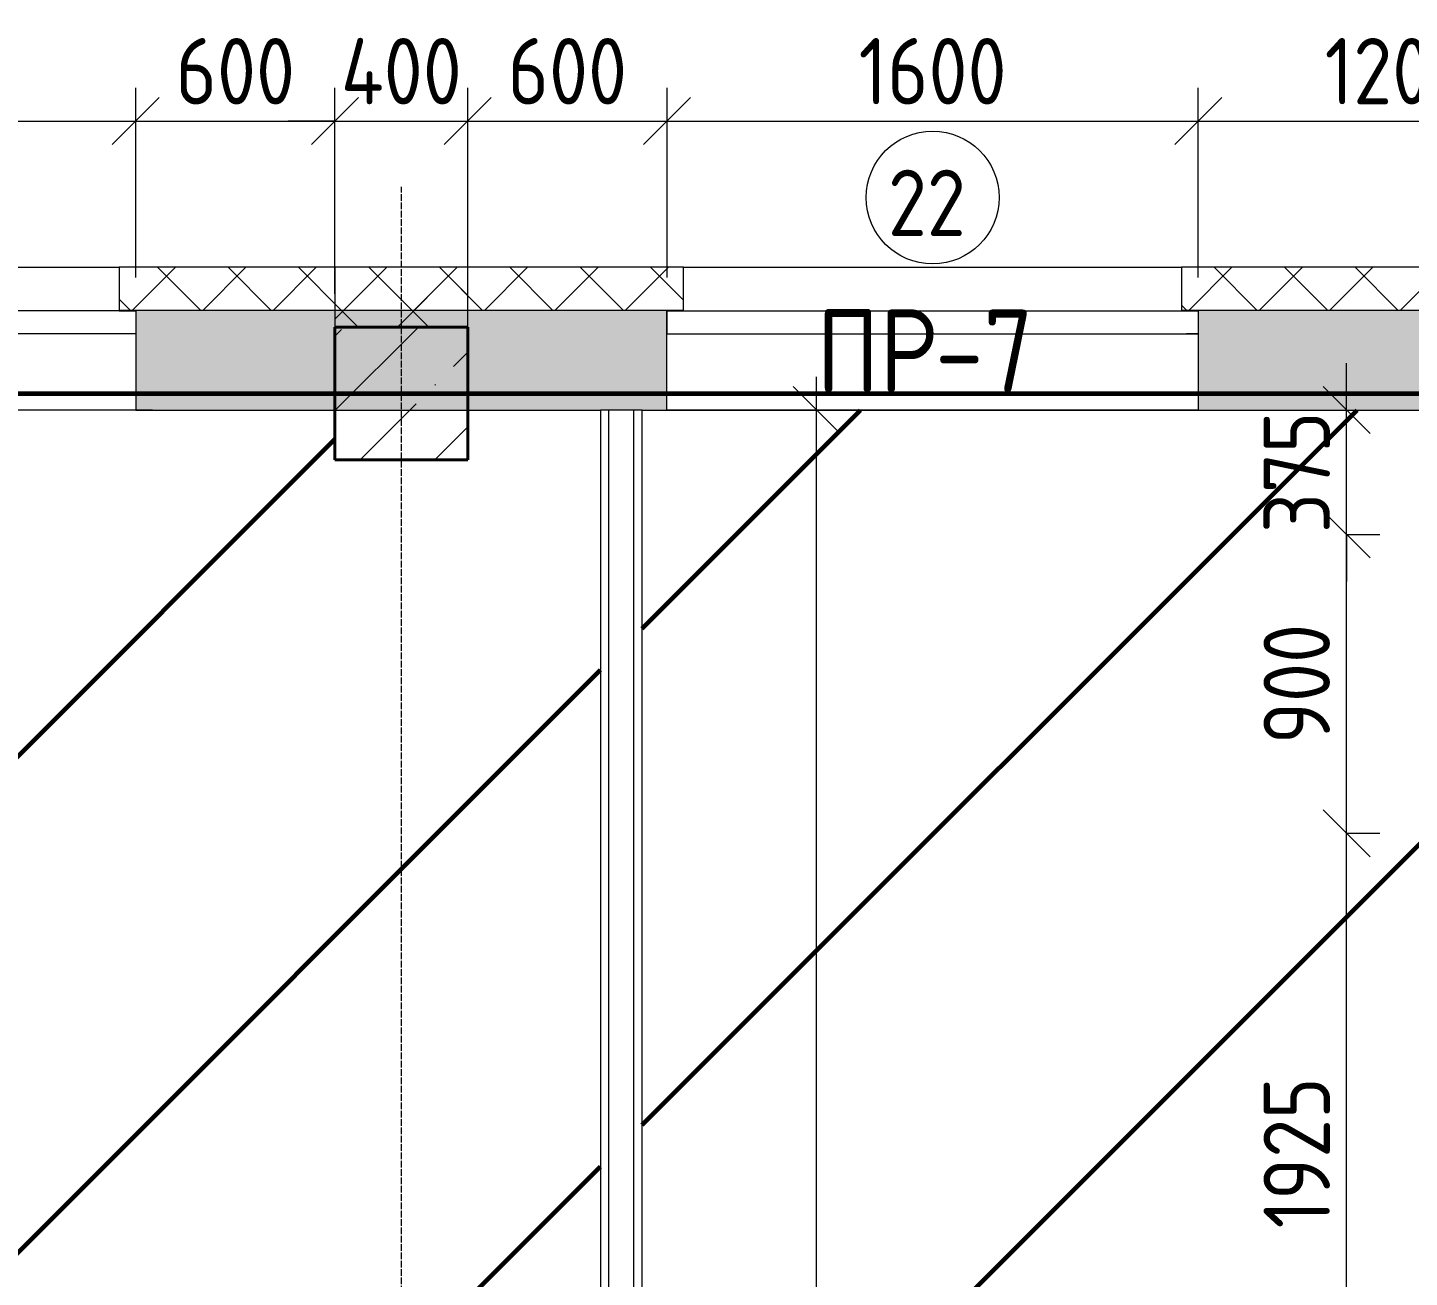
# Model space of a CAD drawing. Header units: millimetres. Extents: x -56773 to 323062, y -262288 to 76460.
# Drawn here: x 32684 to 36845, y -143855 to -140091 of the extents above; entities that cross this region are included whole.
import ezdxf

# ---------------------------------------------------------------- set-up
doc = ezdxf.new("R2010")
doc.units = ezdxf.units.MM
doc.linetypes.add('ADSK_Линия сетки', pattern=[25, 20, -2.5, 0, -2.5])
for name, color, linetype, lineweight in [('1.1)Стяжка керамзит  2 этаж', 5, 'Continuous', 60), ('3.1 Штукатурка внешн стен', 5, 'Continuous', 60), ('_ Окна', 7, 'Continuous', 18), ('Марки', 7, 'Continuous', 20), ('Марки окон', 7, 'Continuous', 20), ('Несущие колонны', 7, 'Continuous', 18), ('Окна', 7, 'Continuous', 9), ('Оси', 7, 'Continuous', 9), ('Размеры', 7, 'Continuous', 9), ('Стены внутренние', 7, 'Continuous', 18), ('Стены наружные', 7, 'Continuous', 18), ('Стены штриховка', 7, 'Continuous', 9)]:
    doc.layers.add(name, color=color, linetype=linetype, lineweight=lineweight)
doc.styles.add('GOST Common_2', font='', dxfattribs={"width": 0.9, "height": 250})
doc.styles.add('GOST Common_3', font='', dxfattribs={"width": 0.9, "height": 200})
doc.styles.get('GOST Common_2').set_extended_font_data('GOST Common')
doc.styles.get('GOST Common_3').set_extended_font_data('GOST Common')
doc.dimstyles.new('ADSK_Основной_2_0_1', dxfattribs={"dimscale": 304.8, "dimtxt": 201.142999, "dimasz": 0.463911, "dimexe": 0.328084, "dimexo": 0.328084, "dimgap": 0.164042, "dimtad": 1, "dimdec": 3, "dimrnd": 0.001, "dimdsep": 46, "dimtxsty": 'GOST Common_3', "dimblk1": 'OBLIQUE', "dimblk2": 'OBLIQUE', "dimsah": 1, "dimcen": 0.09, "dimdle": 0.328084, "dimazin": 2, "dimtfac": 1, "dimtdec": 4, "dimtix": 1, "dimtmove": 1, "dimatfit": 3, "dimfxl": 1, "dimtvp": 1, "dimtolj": 1, "dimtzin": 0, "dimlwd": 20, "dimlwe": 20, "dimarcsym": 2})
doc.dimstyles.new('ADSK_Основной_2_0_2', dxfattribs={"dimscale": 304.8, "dimtxt": 201.142999, "dimasz": 0.463911, "dimexe": 0.328084, "dimexo": 0.328084, "dimgap": 0.164042, "dimtad": 1, "dimdec": 3, "dimrnd": 0.001, "dimdsep": 46, "dimtxsty": 'GOST Common_3', "dimblk1": 'OBLIQUE', "dimblk2": 'OBLIQUE', "dimsah": 1, "dimcen": 0.09, "dimdle": 0.328084, "dimazin": 2, "dimtfac": 1, "dimtdec": 4, "dimtix": 1, "dimtmove": 0, "dimatfit": 3, "dimfxl": 1, "dimtvp": 1, "dimtolj": 1, "dimtzin": 0, "dimlwd": 20, "dimlwe": 20, "dimarcsym": 2})
pattern_1 = [(45, (9.36, -150597.75), (-106.066, 106.066), []), (135, (9.36, -150597.75), (-106.066, -106.066), [])]

# ---------------------------------------------------------------- blocks, each defined once
blk = doc.blocks.new('ОКНО L03 _2СТ_RS - ОК-5_1600х2000h-3556607-Кладочный план 3-го этажа')
at = {"layer": '_ Окна'}
for p, q in [((-838.1, -79), (761.9, -79)), ((-838.1, -149), (-838.1, -79)), ((-838.1, -79), (-803.1, -79)), ((-818.1, -79), (-38.1, -79)), ((-38.1, -79), (741.9, -79)), ((761.9, -79), (726.9, -79)), ((761.9, -149), (761.9, -79)), ((-838.1, -149), (761.9, -149)), ((-838.1, -149), (-833.1, -149)), ((-818.1, -149), (-38.1, -149)), ((-38.1, -149), (741.9, -149)), ((761.9, -149), (756.9, -149))]:
    blk.add_line(p, q, dxfattribs=at)
at = {"layer": 'Окна'}
blk.add_line((-888.1, 150), (811.9, 150), dxfattribs=at)
blk = doc.blocks.new('ADSK_КолоннаЖБ_Прямоугольная - 400x400 мм-1807143-Кладочный план 3-го этажа')
at = {"layer": 'Несущие колонны', "lineweight": 40}
for p, q in [((-200, 200), (200, 200)), ((-200, -200), (-200, 200)), ((200, 200), (200, -200)), ((200, -200), (-200, -200))]:
    blk.add_line(p, q, dxfattribs=at)
blk = doc.blocks.new('ОКНО L03 _2СТ_RS - ОК-5_1600х2000h-3556615-Кладочный план 3-го этажа')
at = {"layer": '_ Окна'}
for p, q in [((-838.1, 149), (761.9, 149)), ((-838.1, 149), (-838.1, 79)), ((-838.1, 149), (-833.1, 149)), ((-818.1, 149), (-38.1, 149)), ((-38.1, 149), (741.9, 149)), ((761.9, 149), (756.9, 149)), ((761.9, 149), (761.9, 79)), ((-838.1, 79), (761.9, 79)), ((-838.1, 79), (-803.1, 79)), ((-818.1, 79), (-38.1, 79)), ((-38.1, 79), (741.9, 79)), ((761.9, 79), (726.9, 79))]:
    blk.add_line(p, q, dxfattribs=at)
at = {"layer": 'Окна'}
blk.add_line((-888.1, -150), (811.9, -150), dxfattribs=at)
blk = doc.blocks.new('_Oblique')
at = {"color": 0, "linetype": 'ByBlock', "lineweight": -2}
blk.add_line((-0.5, -0.5), (0.5, 0.5), dxfattribs=at)
blk = doc.blocks.new('*D5275')
at = {"layer": 'Defpoints', "color": 0, "transparency": 16777216}
for p in [(33009.4, -140372.3), (31409.4, -140943.8), (33009.4, -140943.8)]:
    blk.add_point(p, dxfattribs=at)
at = {"layer": 'Размеры', "color": 0, "lineweight": 20, "transparency": 16777216}
for p, q in [((31409.4, -140843.8), (31409.4, -140272.3)), ((33009.4, -140843.8), (33009.4, -140272.3)), ((31309.4, -140372.3), (33109.4, -140372.3))]:
    blk.add_line(p, q, dxfattribs=at)
at = {"layer": 'Размеры', "color": 0, "lineweight": 20, "transparency": 16777216, "xscale": 141.4, "yscale": 141.4, "zscale": 141.4, "rotation": 180}
blk.add_blockref('_Oblique', (31409.4, -140372.3), dxfattribs=at)
at = {"layer": 'Размеры', "color": 0, "lineweight": 20, "transparency": 16777216, "xscale": 141.4, "yscale": 141.4, "zscale": 141.4}
blk.add_blockref('_Oblique', (33009.4, -140372.3), dxfattribs=at)
at = {"layer": 'Размеры', "color": 0, "lineweight": 9, "transparency": 16777216, "insert": (32209.4, -140222.3), "char_height": 200, "width": 560.473, "attachment_point": 5, "style": 'GOST Common_3'}
blk.add_mtext('\\A1;1600', dxfattribs=at)
blk = doc.blocks.new('*D5276')
at = {"layer": 'Defpoints', "color": 0, "transparency": 16777216}
for p in [(33609.4, -140372.3), (33009.4, -140943.8), (33609.4, -140992.8)]:
    blk.add_point(p, dxfattribs=at)
at = {"layer": 'Размеры', "color": 0, "lineweight": 20, "transparency": 16777216}
for p, q in [((33009.4, -140843.8), (33009.4, -140272.3)), ((33609.4, -140892.8), (33609.4, -140272.3)), ((32909.4, -140372.3), (33709.4, -140372.3))]:
    blk.add_line(p, q, dxfattribs=at)
at = {"layer": 'Размеры', "color": 0, "lineweight": 20, "transparency": 16777216, "xscale": 141.4, "yscale": 141.4, "zscale": 141.4, "rotation": 180}
blk.add_blockref('_Oblique', (33009.4, -140372.3), dxfattribs=at)
at = {"layer": 'Размеры', "color": 0, "lineweight": 20, "transparency": 16777216, "xscale": 141.4, "yscale": 141.4, "zscale": 141.4}
blk.add_blockref('_Oblique', (33609.4, -140372.3), dxfattribs=at)
at = {"layer": 'Размеры', "color": 0, "lineweight": 9, "transparency": 16777216, "insert": (33309.4, -140222.3), "char_height": 200, "width": 454.106, "attachment_point": 5, "style": 'GOST Common_3'}
blk.add_mtext('\\A1;600', dxfattribs=at)
blk = doc.blocks.new('*D5277')
at = {"layer": 'Defpoints', "color": 0, "transparency": 16777216}
for p in [(34009.4, -140372.3), (33609.4, -140992.8), (34009.4, -140992.8)]:
    blk.add_point(p, dxfattribs=at)
at = {"layer": 'Размеры', "color": 0, "lineweight": 20, "transparency": 16777216}
for p, q in [((33609.4, -140892.8), (33609.4, -140272.3)), ((34009.4, -140892.8), (34009.4, -140272.3)), ((33609.4, -140372.3), (33468, -140372.3)), ((33609.4, -140372.3), (34009.4, -140372.3)), ((34009.4, -140372.3), (34150.8, -140372.3))]:
    blk.add_line(p, q, dxfattribs=at)
at = {"layer": 'Размеры', "color": 0, "lineweight": 20, "transparency": 16777216, "xscale": 141.4, "yscale": 141.4, "zscale": 141.4}
blk.add_blockref('_Oblique', (33609.4, -140372.3), dxfattribs=at)
at = {"layer": 'Размеры', "color": 0, "lineweight": 20, "transparency": 16777216, "xscale": 141.4, "yscale": 141.4, "zscale": 141.4, "rotation": 180}
blk.add_blockref('_Oblique', (34009.4, -140372.3), dxfattribs=at)
at = {"layer": 'Размеры', "color": 0, "lineweight": 9, "transparency": 16777216, "insert": (33809.4, -140222.3), "char_height": 200, "width": 474.561, "attachment_point": 5, "style": 'GOST Common_3'}
blk.add_mtext('\\A1;400', dxfattribs=at)
blk = doc.blocks.new('*D5278')
at = {"layer": 'Defpoints', "color": 0, "transparency": 16777216}
for p in [(34609.4, -140372.3), (34609.4, -140943.8), (34009.4, -140992.8)]:
    blk.add_point(p, dxfattribs=at)
at = {"layer": 'Размеры', "color": 0, "lineweight": 20, "transparency": 16777216}
for p, q in [((34009.4, -140892.8), (34009.4, -140272.3)), ((34609.4, -140843.8), (34609.4, -140272.3)), ((33909.4, -140372.3), (34709.4, -140372.3))]:
    blk.add_line(p, q, dxfattribs=at)
at = {"layer": 'Размеры', "color": 0, "lineweight": 20, "transparency": 16777216, "xscale": 141.4, "yscale": 141.4, "zscale": 141.4, "rotation": 180}
blk.add_blockref('_Oblique', (34009.4, -140372.3), dxfattribs=at)
at = {"layer": 'Размеры', "color": 0, "lineweight": 20, "transparency": 16777216, "xscale": 141.4, "yscale": 141.4, "zscale": 141.4}
blk.add_blockref('_Oblique', (34609.4, -140372.3), dxfattribs=at)
at = {"layer": 'Размеры', "color": 0, "lineweight": 9, "transparency": 16777216, "insert": (34309.4, -140222.3), "char_height": 200, "width": 454.106, "attachment_point": 5, "style": 'GOST Common_3'}
blk.add_mtext('\\A1;600', dxfattribs=at)
blk = doc.blocks.new('*D5279')
at = {"layer": 'Defpoints', "color": 0, "transparency": 16777216}
for p in [(36209.4, -140372.3), (34609.4, -140943.8), (36209.4, -140943.8)]:
    blk.add_point(p, dxfattribs=at)
at = {"layer": 'Размеры', "color": 0, "lineweight": 20, "transparency": 16777216}
for p, q in [((34609.4, -140843.8), (34609.4, -140272.3)), ((36209.4, -140843.8), (36209.4, -140272.3)), ((34509.4, -140372.3), (36309.4, -140372.3))]:
    blk.add_line(p, q, dxfattribs=at)
at = {"layer": 'Размеры', "color": 0, "lineweight": 20, "transparency": 16777216, "xscale": 141.4, "yscale": 141.4, "zscale": 141.4, "rotation": 180}
blk.add_blockref('_Oblique', (34609.4, -140372.3), dxfattribs=at)
at = {"layer": 'Размеры', "color": 0, "lineweight": 20, "transparency": 16777216, "xscale": 141.4, "yscale": 141.4, "zscale": 141.4}
blk.add_blockref('_Oblique', (36209.4, -140372.3), dxfattribs=at)
at = {"layer": 'Размеры', "color": 0, "lineweight": 9, "transparency": 16777216, "insert": (35409.4, -140222.3), "char_height": 200, "width": 560.473, "attachment_point": 5, "style": 'GOST Common_3'}
blk.add_mtext('\\A1;1600', dxfattribs=at)
blk = doc.blocks.new('*D5280')
at = {"layer": 'Defpoints', "color": 0, "transparency": 16777216}
for p in [(37409.4, -140372.3), (36209.4, -140943.8), (37409.4, -140943.8)]:
    blk.add_point(p, dxfattribs=at)
at = {"layer": 'Размеры', "color": 0, "lineweight": 20, "transparency": 16777216}
for p, q in [((36209.4, -140843.8), (36209.4, -140272.3)), ((37409.4, -140843.8), (37409.4, -140272.3)), ((36109.4, -140372.3), (37509.4, -140372.3))]:
    blk.add_line(p, q, dxfattribs=at)
at = {"layer": 'Размеры', "color": 0, "lineweight": 20, "transparency": 16777216, "xscale": 141.4, "yscale": 141.4, "zscale": 141.4, "rotation": 180}
blk.add_blockref('_Oblique', (36209.4, -140372.3), dxfattribs=at)
at = {"layer": 'Размеры', "color": 0, "lineweight": 20, "transparency": 16777216, "xscale": 141.4, "yscale": 141.4, "zscale": 141.4}
blk.add_blockref('_Oblique', (37409.4, -140372.3), dxfattribs=at)
at = {"layer": 'Размеры', "color": 0, "lineweight": 9, "transparency": 16777216, "insert": (36809.4, -140222.3), "char_height": 200, "width": 560.473, "attachment_point": 5, "style": 'GOST Common_3'}
blk.add_mtext('\\A1;1200', dxfattribs=at)
blk = doc.blocks.new('*D5708')
at = {"layer": 'Defpoints', "color": 0, "transparency": 16777216}
for p in [(34959.8, -141242.8), (35059.8, -141242.8), (34534.4, -147767.8)]:
    blk.add_point(p, dxfattribs=at)
at = {"layer": 'Размеры', "color": 0, "lineweight": 20, "transparency": 16777216}
for p, q in [((35059.8, -147867.8), (35059.8, -141142.8)), ((35059.8, -141242.8), (35159.8, -141242.8)), ((34634.4, -147767.8), (35159.8, -147767.8))]:
    blk.add_line(p, q, dxfattribs=at)
at = {"layer": 'Размеры', "color": 0, "lineweight": 20, "transparency": 16777216, "xscale": 141.4, "yscale": 141.4, "zscale": 141.4}
for p, rotation in [((35059.8, -141242.8), 90), ((35059.8, -147767.8), 270)]:
    blk.add_blockref('_Oblique', p, dxfattribs=dict(at, rotation=rotation))
at = {"layer": 'Размеры', "color": 0, "lineweight": 9, "transparency": 16777216, "insert": (34909.8, -144505.3), "char_height": 200, "width": 605.475, "attachment_point": 5, "rotation": 90, "style": 'GOST Common_3'}
blk.add_mtext('\\A1;6525', dxfattribs=at)
blk = doc.blocks.new('*D5713')
at = {"layer": 'Defpoints', "color": 0, "transparency": 16777216}
for p in [(36556, -142517.8), (36656, -142517.8), (36556, -144442.8)]:
    blk.add_point(p, dxfattribs=at)
at = {"layer": 'Размеры', "color": 0, "lineweight": 20, "transparency": 16777216}
for p, q in [((36656, -144542.8), (36656, -142417.8)), ((36656, -142517.8), (36756, -142517.8)), ((36656, -144442.8), (36756, -144442.8))]:
    blk.add_line(p, q, dxfattribs=at)
at = {"layer": 'Размеры', "color": 0, "lineweight": 20, "transparency": 16777216, "xscale": 141.4, "yscale": 141.4, "zscale": 141.4}
for p, rotation in [((36656, -142517.8), 90), ((36656, -144442.8), 270)]:
    blk.add_blockref('_Oblique', p, dxfattribs=dict(at, rotation=rotation))
at = {"layer": 'Размеры', "color": 0, "lineweight": 9, "transparency": 16777216, "insert": (36506, -143480.3), "char_height": 200, "width": 560.473, "attachment_point": 5, "rotation": 90, "style": 'GOST Common_3'}
blk.add_mtext('\\A1;1925', dxfattribs=at)
blk = doc.blocks.new('*D5714')
at = {"layer": 'Defpoints', "color": 0, "transparency": 16777216}
for p in [(36556, -141617.8), (36656, -141617.8), (36556, -142517.8)]:
    blk.add_point(p, dxfattribs=at)
at = {"layer": 'Размеры', "color": 0, "lineweight": 20, "transparency": 16777216}
for p, q in [((36656, -142617.8), (36656, -141517.8)), ((36656, -141617.8), (36756, -141617.8)), ((36656, -142517.8), (36756, -142517.8))]:
    blk.add_line(p, q, dxfattribs=at)
at = {"layer": 'Размеры', "color": 0, "lineweight": 20, "transparency": 16777216, "xscale": 141.4, "yscale": 141.4, "zscale": 141.4}
for p, rotation in [((36656, -141617.8), 90), ((36656, -142517.8), 270)]:
    blk.add_blockref('_Oblique', p, dxfattribs=dict(at, rotation=rotation))
at = {"layer": 'Размеры', "color": 0, "lineweight": 9, "transparency": 16777216, "insert": (36506, -142067.8), "char_height": 200, "width": 454.106, "attachment_point": 5, "rotation": 90, "style": 'GOST Common_3'}
blk.add_mtext('\\A1;900', dxfattribs=at)
blk = doc.blocks.new('*D5715')
at = {"layer": 'Defpoints', "color": 0, "transparency": 16777216}
for p in [(36556, -141242.8), (36656, -141242.8), (36556, -141617.8)]:
    blk.add_point(p, dxfattribs=at)
at = {"layer": 'Размеры', "color": 0, "lineweight": 20, "transparency": 16777216}
for p, q in [((36656, -141242.8), (36656, -141101.4)), ((36656, -141242.8), (36756, -141242.8)), ((36656, -141617.8), (36656, -141242.8)), ((36656, -141617.8), (36756, -141617.8)), ((36656, -141617.8), (36656, -141759.2))]:
    blk.add_line(p, q, dxfattribs=at)
at = {"layer": 'Размеры', "color": 0, "lineweight": 20, "transparency": 16777216, "xscale": 141.4, "yscale": 141.4, "zscale": 141.4}
for p, rotation in [((36656, -141242.8), 270), ((36656, -141617.8), 90)]:
    blk.add_blockref('_Oblique', p, dxfattribs=dict(at, rotation=rotation))
at = {"layer": 'Размеры', "color": 0, "lineweight": 9, "transparency": 16777216, "insert": (36506, -141430.3), "char_height": 200, "width": 454.106, "attachment_point": 5, "rotation": 90, "style": 'GOST Common_3'}
blk.add_mtext('\\A1;375', dxfattribs=at)
blk = doc.blocks.new('М_окна1 - Маркировка типоразмера-1510237-Кладочный план 3-го этажа')
at = {"layer": 'Марки окон'}
blk.add_circle((0, 0), 2, dxfattribs=at)

msp = doc.modelspace()

# ---------------------------------------------------------------- hatches: boundary and pattern name
at = {"layer": '1.1)Стяжка керамзит  2 этаж', "transparency": 33554687}
h = msp.add_hatch(dxfattribs=at)
h.set_pattern_fill('ANSI31', color=5, scale=333)
h.paths.add_polyline_path([(34409.3615, -141242.7816), (34009.3615, -141242.7816), (34009.3615, -141392.7816), (33609.3615, -141392.7816), (33609.3615, -141242.7816), (33009.3615, -141242.7816), (31337.2231, -141242.7816), (31337.2231, -146917.7816), (31859.3615, -146917.7816), (31859.3615, -147642.7816), (31959.3615, -147642.7816), (31959.3615, -147720.3127), (33009.3615, -147720.3127), (33009.3615, -147642.7816), (33109.3615, -147642.7816), (33109.3615, -146917.7816), (34409.3615, -146917.7816)])
h = msp.add_hatch(dxfattribs=at)
h.set_pattern_fill('ANSI31', color=5, scale=333)
h.paths.add_polyline_path([(36934.3615, -145342.7816), (37059.3615, -145342.7816), (37059.3615, -145367.7816), (39259.3615, -145367.7816), (39259.3615, -145192.7816), (39384.3615, -145192.7816), (39384.3615, -145367.7816), (39816.8666, -145367.7816), (39816.8666, -144092.7816), (39384.3615, -144092.7816), (39384.3615, -144292.7816), (39259.3615, -144292.7816), (39259.3615, -144092.7816), (38284.3615, -144092.7816), (38284.3615, -143917.7816), (37059.3615, -143917.7816), (37059.3615, -144442.7816), (36934.3615, -144442.7816), (36934.3615, -142517.7816), (37059.3615, -142517.7816), (37059.3615, -143792.7816), (39816.8666, -143792.7816), (39816.8666, -141392.7816), (39609.3615, -141392.7816), (39609.3615, -141242.7816), (39009.3615, -141242.7816), (37359.3615, -141242.7816), (37059.3615, -141242.7816), (37059.3615, -141617.7816), (36934.3615, -141617.7816), (36934.3615, -141242.7816), (36209.3615, -141242.7816), (34534.3615, -141242.7816), (34534.3615, -147720.3127), (39334.3615, -147720.3127), (39334.3615, -145667.7816), (37059.3615, -145667.7816), (37059.3615, -146542.7816), (36934.3615, -146542.7816)])
at = {"layer": 'Несущие колонны', "lineweight": 9}
h = msp.add_hatch(dxfattribs=at)
h.set_pattern_fill('FP_1', color=256, style=0, pattern_type=2)
h.set_pattern_definition([(45, (9.36, -150597.75), (-224.5064, 224.5064), []), (45, (233.87, -150597.75), (-224.5064, 224.5064), [396.875, -79.375, 3.353, -76.022])])
h.paths.add_polyline_path([(33609.3615, -141392.7816), (34009.3615, -141392.7816), (34009.3615, -140992.7816), (33609.3615, -140992.7816)])
at = {"layer": 'Стены внутренние', "lineweight": 9}
h = msp.add_hatch(dxfattribs=at)
h.set_pattern_fill('FP_2', color=256, style=0, pattern_type=2)
h.set_pattern_definition([(45, (9.36, -150597.75), (84.18955, 308.69595), [396.875, -79.375, 3.353, -76.022])])
h.paths.add_polyline_path([(41809.3615, -141242.7816), (42009.3615, -141242.7816), (42009.3615, -140942.7816), (39009.3615, -140943.7816), (39009.3615, -141242.7816), (41759.3615, -141242.7816)])
h.paths.add_polyline_path([(22034.3615, -141242.7816), (22609.3615, -141242.7816), (22609.3615, -140943.7816), (21009.3615, -140943.7816), (21009.3615, -141242.7816), (22009.3615, -141242.7816)])
h.paths.add_polyline_path([(30659.3615, -141242.7816), (31409.3615, -141242.7816), (31409.3615, -140943.7816), (30209.3615, -140943.7816), (30209.3615, -141242.7816)])
h.paths.add_polyline_path([(27609.3615, -141242.7816), (28609.3615, -141242.7816), (28609.3615, -140943.7816), (27009.3615, -140943.7816), (27009.3615, -141242.7816), (27584.3615, -141242.7816)])
h.paths.add_polyline_path([(37059.3615, -141242.7816), (37409.3615, -141242.7816), (37409.3615, -140943.7816), (36209.3615, -140943.7816), (36209.3615, -141242.7816), (37034.3615, -141242.7816)])
h.paths.add_polyline_path([(33009.3615, -141242.7816), (34609.3615, -141242.7816), (34609.3615, -140943.7816), (33009.3615, -140943.7816)])
h.paths.add_polyline_path([(25409.3615, -141242.7816), (25409.3615, -140943.7816), (24209.3615, -140943.7816), (24209.3615, -141242.7816)])
h.paths.add_polyline_path([(15509.3615, -141242.7816), (16609.3615, -141242.7816), (16609.3615, -140943.7816), (12609.3615, -140942.7816), (12609.3615, -141242.7816), (15484.3615, -141242.7816)])
h.paths.add_polyline_path([(18834.3615, -141242.7816), (19409.3615, -141242.7816), (19409.3615, -140943.7816), (18209.3615, -140943.7816), (18209.3615, -141242.7816), (18809.3615, -141242.7816)])
at = {"layer": 'Стены наружные', "lineweight": 9}
h = msp.add_hatch(dxfattribs=at)
h.set_pattern_fill('FP_4', color=256, style=0, pattern_type=2)
h.set_pattern_definition(pattern_1)
h.paths.add_polyline_path([(41829.3615, -140942.7816), (41829.3615, -140812.7816), (38959.3615, -140812.7816), (38959.3615, -140942.7816), (41469.6099, -140942.7816)])
h.paths.add_polyline_path([(34659.3615, -140942.7816), (34659.3615, -140812.7816), (32959.3615, -140812.7816), (32959.3615, -140942.7816)])
h.paths.add_polyline_path([(36159.3615, -140942.7816), (37459.3615, -140942.7816), (37459.3615, -140812.7816), (36159.3615, -140812.7816), (36159.3615, -140879.5231)])
h.paths.add_polyline_path([(31459.3615, -140942.7816), (31459.3615, -140812.7816), (30159.3615, -140812.7816), (30159.3615, -140942.7816)])
h.paths.add_polyline_path([(26959.3615, -140942.7816), (28659.3615, -140942.7816), (28659.3615, -140812.7816), (26959.3615, -140812.7816), (26959.3615, -140879.5231)])
h.paths.add_polyline_path([(22659.3615, -140942.7816), (22659.3615, -140812.7816), (20959.3615, -140812.7816), (20959.3615, -140942.7816)])
h.paths.add_polyline_path([(24159.3615, -140942.7816), (25459.3615, -140942.7816), (25459.3615, -140812.7816), (24159.3615, -140812.7816), (24159.3615, -140879.5231)])
h.paths.add_polyline_path([(19459.3615, -140942.7816), (19459.3615, -140812.7816), (18159.3615, -140812.7816), (18159.3615, -140942.7816)])
h.paths.add_polyline_path([(16659.3615, -140942.7816), (16659.3615, -140812.7816), (12789.3615, -140812.7816), (12789.3615, -140942.7816), (16430.3757, -140942.7816)])
h = msp.add_hatch(dxfattribs=at)
h.set_pattern_fill('FP_4', color=256, style=0, pattern_type=2)
h.set_pattern_definition(pattern_1)
h.paths.add_polyline_path([(34009.3615, -140992.7816), (34009.3615, -140812.7816), (33609.3615, -140812.7816), (33609.3615, -140992.7816)])

# ---------------------------------------------------------------- linework, layer by layer
at = {"layer": '3.1 Штукатурка внешн стен'}
msp.add_lwpolyline([(12609.3615, -146917.7816), (12609.3615, -141192.7816), (41734.3615, -141192.7816)], dxfattribs=at)
at = {"layer": 'Несущие колонны', "lineweight": 9}
for p, q in [((34009.3615, -140992.7816), (33609.3615, -140992.7816)), ((33609.3615, -140992.7816), (33609.3615, -141392.7816)), ((34009.3615, -141392.7816), (34009.3615, -140992.7816)), ((33609.3615, -141392.7816), (34009.3615, -141392.7816))]:
    msp.add_line(p, q, dxfattribs=at)
at = {"layer": 'Оси', "linetype": 'ADSK_Линия сетки', "lineweight": 5}
for p, q in [((33809.3615, -161571.6329), (33809.3615, -140570.3055)), ((62587.9153, -141192.7816), (-25230.7352, -141192.7816))]:
    msp.add_line(p, q, dxfattribs=at)
at = {"layer": 'Стены внутренние', "lineweight": 5}
for p, q in [((32959.3615, -140942.7816), (32959.3615, -140943.7816)), ((32959.3615, -140943.7816), (33009.3615, -140943.7816)), ((33009.3615, -140943.7816), (33009.3615, -141242.7816)), ((34609.3615, -141242.7816), (34609.3615, -140943.7816)), ((34609.3615, -140943.7816), (34659.3615, -140943.7816)), ((34659.3615, -140943.7816), (34659.3615, -140942.7816)), ((36159.3615, -140942.7816), (36159.3615, -140943.7816)), ((36159.3615, -140943.7816), (36209.3615, -140943.7816)), ((36209.3615, -140943.7816), (36209.3615, -141242.7816)), ((33009.3615, -141242.7816), (31409.3615, -141242.7816)), ((33009.3615, -141242.7816), (34409.3615, -141242.7816)), ((34409.3615, -141242.7816), (34409.3615, -146917.7816)), ((34534.3615, -141242.7816), (34609.3615, -141242.7816)), ((34534.3615, -147767.7816), (34534.3615, -141242.7816)), ((36209.3615, -141242.7816), (34609.3615, -141242.7816)), ((36209.3615, -141242.7816), (36934.3615, -141242.7816))]:
    msp.add_line(p, q, dxfattribs=at)
at = {"layer": 'Стены наружные', "lineweight": 9}
for p, q in [((31459.3615, -140812.7816), (32959.3615, -140812.7816)), ((34659.3615, -140812.7816), (32959.3615, -140812.7816)), ((32959.3615, -140812.7816), (32959.3615, -140942.7816)), ((33609.3615, -140812.7816), (33609.3615, -140992.7816)), ((34009.3615, -140992.7816), (34009.3615, -140812.7816)), ((34659.3615, -140942.7816), (34659.3615, -140812.7816)), ((34659.3615, -140812.7816), (36159.3615, -140812.7816)), ((37459.3615, -140812.7816), (36159.3615, -140812.7816)), ((36159.3615, -140812.7816), (36159.3615, -140942.7816)), ((33609.3615, -140992.7816), (34009.3615, -140992.7816))]:
    msp.add_line(p, q, dxfattribs=at)
at = {"layer": 'Стены штриховка', "lineweight": 9}
for p, q in [((34659.3615, -140942.7816), (32959.3615, -140942.7816)), ((37459.3615, -140942.7816), (36159.3615, -140942.7816)), ((34534.3615, -141242.7816), (34409.3615, -141242.7816)), ((34434.3615, -147667.7816), (34434.3615, -141242.7816)), ((34509.3615, -147742.7816), (34509.3615, -141242.7816))]:
    msp.add_line(p, q, dxfattribs=at)

# ---------------------------------------------------------------- block references
at = {"layer": 'Марки окон', "lineweight": 5, "xscale": 99.99999999999993, "yscale": 99.99999999999993, "zscale": 99.99999999999993}
msp.add_blockref('М_окна1 - Маркировка типоразмера-1510237-Кладочный план 3-го этажа', (35409.3615, -140602.7816), dxfattribs=at)
at = {"layer": 'Несущие колонны', "lineweight": 40, "rotation": 89.9999999999999}
msp.add_blockref('ADSK_КолоннаЖБ_Прямоугольная - 400x400 мм-1807143-Кладочный план 3-го этажа', (33809.3615, -141192.7816), dxfattribs=at)
at = {"layer": 'Окна', "rotation": 180}
msp.add_blockref('ОКНО L03 _2СТ_RS - ОК-5_1600х2000h-3556607-Кладочный план 3-го этажа', (32171.2615, -141092.7816), dxfattribs=at)
at = {"layer": 'Окна', "lineweight": 5}
msp.add_blockref('ОКНО L03 _2СТ_RS - ОК-5_1600х2000h-3556615-Кладочный план 3-го этажа', (35447.4615, -141092.7816), dxfattribs=at)

# ---------------------------------------------------------------- texts
at = {"layer": 'Марки', "lineweight": 9, "char_height": 250, "attachment_point": 1, "style": 'GOST Common_2'}
for s, insert, width in [('ПР', (35059.4307, -140939.8005), 432.91125), ('-7', (35416.6182, -140939.8005), 389.620125)]:
    msp.add_mtext(s, dxfattribs=dict(at, insert=insert, width=width))
at = {"layer": 'Марки окон', "lineweight": 5, "insert": (35274.8041, -140518.9963), "char_height": 200, "width": 317.46825, "attachment_point": 1, "style": 'GOST Common_3'}
msp.add_mtext('22', dxfattribs=at)

# ---------------------------------------------------------------- dimensions: what is measured, and where the dimension line sits
at = {"layer": 'Размеры', "lineweight": 9}
for base, p1, p2, override, picture, middle in [((33009.3615, -140372.2851), (31409.3615, -140943.7816), (33009.3615, -140943.7816), {"dimpost": '<>', "dimfxl": 1600}, '*D5275', (32209.3615, -140222.2851)), ((33609.3615, -140372.2851), (33009.3615, -140943.7816), (33609.3615, -140992.7816), {"dimpost": '<>', "dimfxl": 601.997508}, '*D5276', (33309.3615, -140222.2851)), ((34009.3615, -140372.2851), (33609.3615, -140992.7816), (34009.3615, -140992.7816), {"dimpost": '<>', "dimfxl": 400}, '*D5277', (33809.3615, -140222.2851)), ((34609.3615, -140372.2851), (34009.3615, -140992.7816), (34609.3615, -140943.7816), {"dimpost": '<>', "dimfxl": 601.997508}, '*D5278', (34309.3615, -140222.2851)), ((36209.3615, -140372.2851), (34609.3615, -140943.7816), (36209.3615, -140943.7816), {"dimpost": '<>', "dimfxl": 1600}, '*D5279', (35409.3615, -140222.2851)), ((37409.3615, -140372.2851), (36209.3615, -140943.7816), (37409.3615, -140943.7816), {"dimpost": '<>', "dimfxl": 1200}, '*D5280', (36809.3615, -140222.2851))]:
    dim = msp.add_linear_dim(base=base, p1=p1, p2=p2, dimstyle='ADSK_Основной_2_0_1', override=override, dxfattribs=at)
    dim.commit()
    dim.dimension.update_dxf_attribs({"geometry": picture, "text_midpoint": middle})
for base, p1, p2, override, picture, middle in [((36656.0266, -141242.7816), (36556.0417, -141617.7816), (36556.0417, -141242.7816), {"dimpost": '<>', "dimfxl": 375}, '*D5715', (36506.0266, -141430.2816)), ((35059.8212, -141242.7816), (34534.3615, -147767.7816), (34959.8363, -141242.7816), {"dimpost": '<>', "dimfxl": 6538.857222}, '*D5708', (34909.8212, -144505.2816)), ((36656.0266, -141617.7816), (36556.0417, -142517.7816), (36556.0417, -141617.7816), {"dimpost": '<>', "dimfxl": 900}, '*D5714', (36506.0266, -142067.7816)), ((36656.0266, -142517.7816), (36556.0417, -144442.7816), (36556.0417, -142517.7816), {"dimpost": '<>', "dimfxl": 1925}, '*D5713', (36506.0266, -143480.2816))]:
    dim = msp.add_linear_dim(base=base, p1=p1, p2=p2, angle=90, dimstyle='ADSK_Основной_2_0_2', override=override, dxfattribs=at)
    dim.commit()
    dim.dimension.update_dxf_attribs({"geometry": picture, "text_midpoint": middle})

doc.saveas('drawing.dxf')
